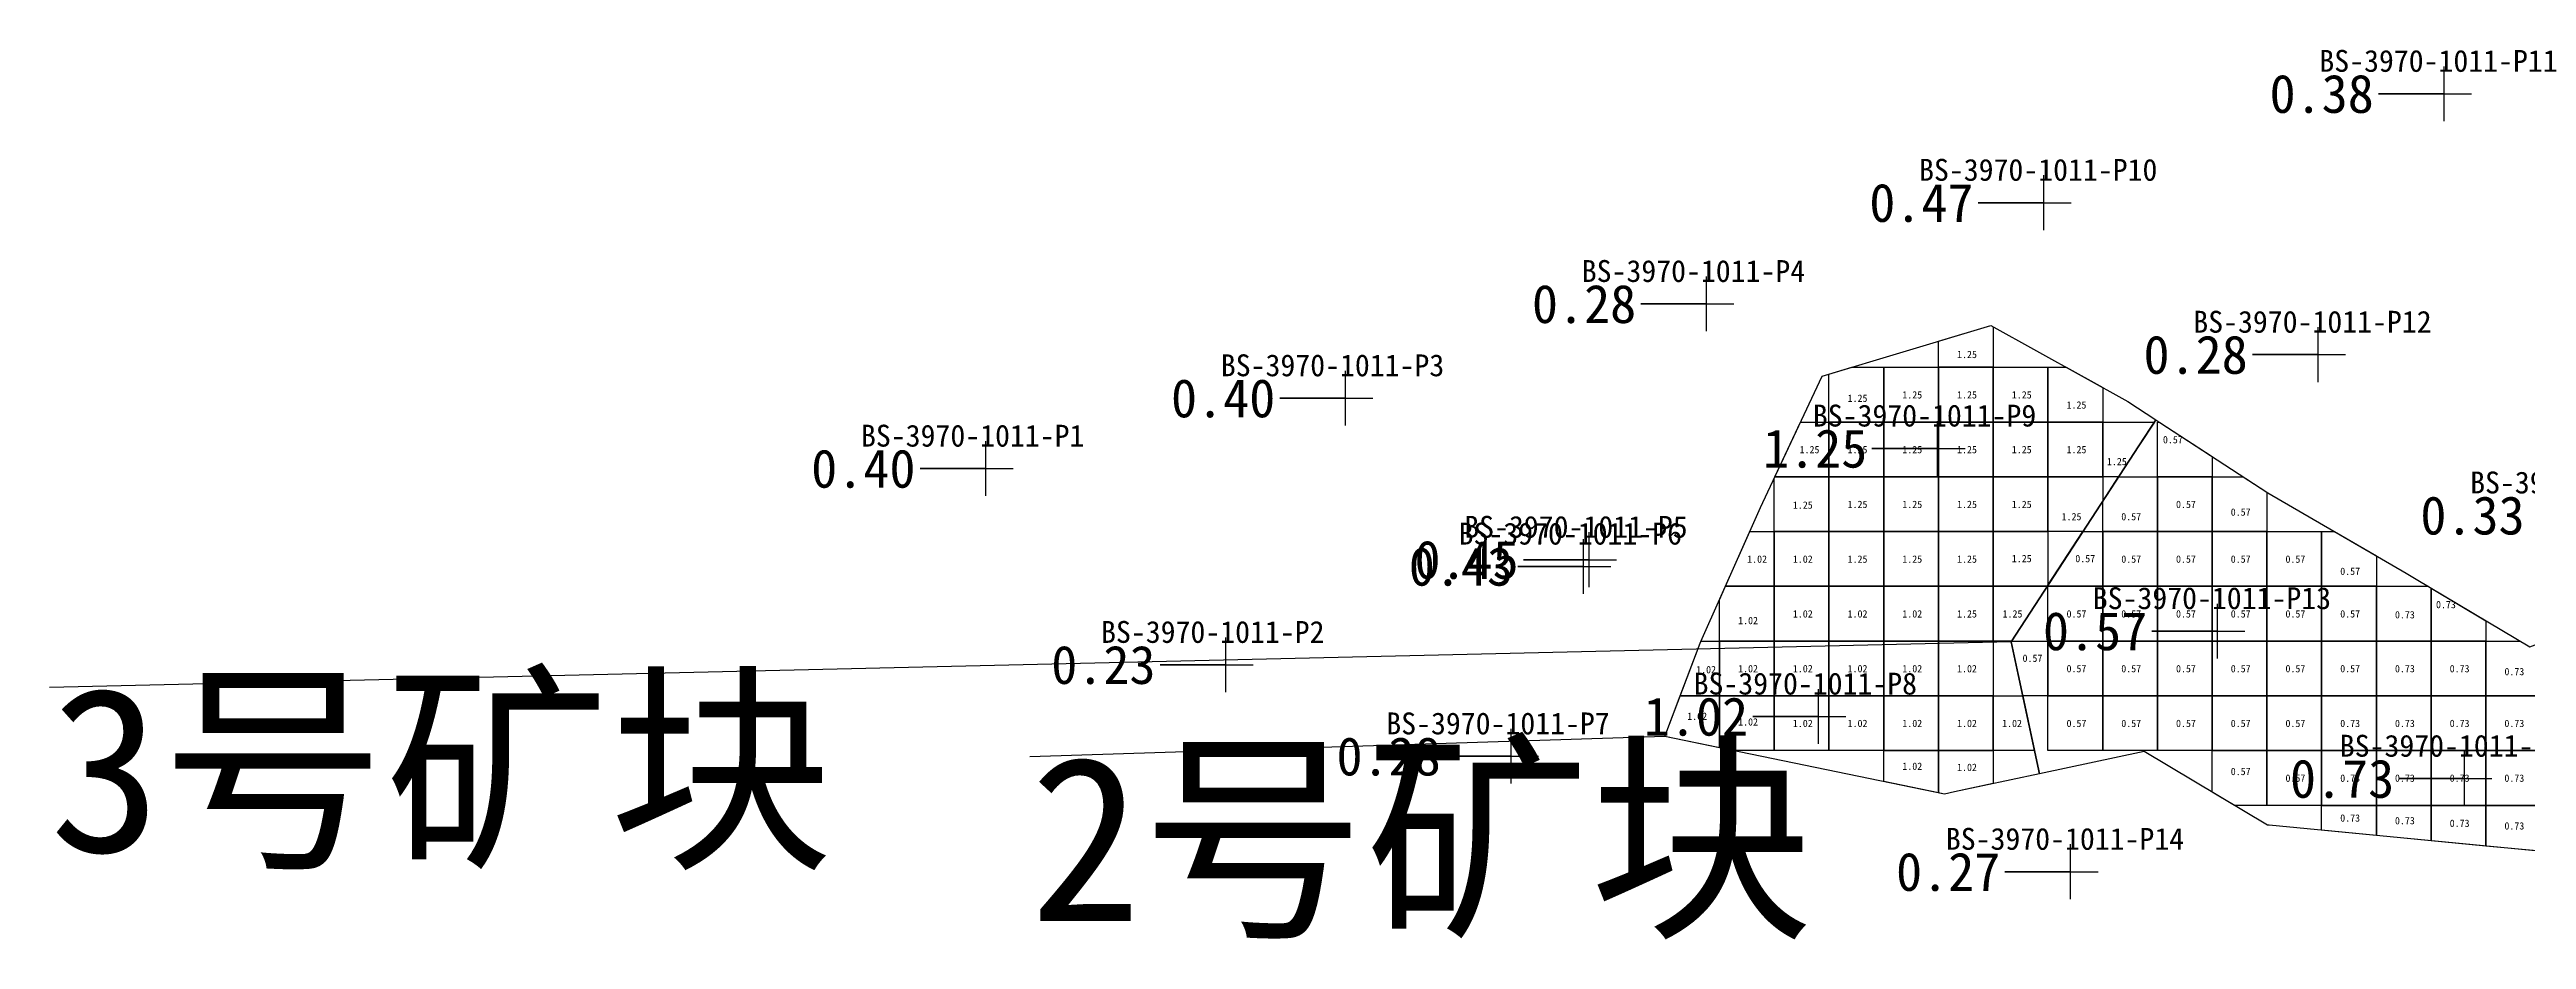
# Model space of a CAD drawing. Header units: metres. Extents: x 469745 to 469922, y 4349766 to 4349817.
# Drawn here: x 469745.21 to 469790.46, y 4349765.55 to 4349781.8 of the extents above; entities that cross this region are included whole.
import ezdxf

# ---------------------------------------------------------------- set-up
doc = ezdxf.new("R2010")
doc.units = ezdxf.units.M
for name, color, linetype in [('0.500-1.000', 4, 'Continuous'), ('1.000-1.500', 5, 'Continuous'), ('点', 7, 'Continuous'), ('爆区方格网', 7, 'Continuous'), ('钻孔', 7, 'Continuous')]:
    doc.layers.add(name, color=color, linetype=linetype)
doc.styles.add('CN_TTF', font='simsunb.ttf')

msp = doc.modelspace()

# ---------------------------------------------------------------- linework, layer by layer
at = {"color": 7}
for p, q in [((469781.048, 4349770.985), (469745.21, 4349770.146)), ((469774.72, 4349769.255), (469763.119, 4349768.882))]:
    msp.add_line(p, q, dxfattribs=at)
at = {"layer": '0.500-1.000', "color": 4, "lineweight": 30}
msp.add_lwpolyline([(469792.394, 4349766.996), (469785.762, 4349767.632), (469785.733, 4349767.634), (469783.478, 4349768.981), (469783.477, 4349768.981), (469781.564, 4349768.572), (469781.176, 4349770.387), (469781.048, 4349770.985), (469783.38, 4349774.561), (469783.38, 4349774.561), (469783.691, 4349775.037), (469783.764, 4349774.99), (469785.737, 4349773.703), (469785.738, 4349773.703), (469788.267, 4349772.235), (469788.267, 4349772.235), (469788.447, 4349772.128), (469790.523, 4349770.888)], dxfattribs=at)
at = {"layer": '1.000-1.500', "color": 5, "lineweight": 30}
msp.add_lwpolyline([(469780.011, 4349768.24), (469779.831, 4349768.202), (469779.831, 4349768.202), (469774.72, 4349769.255), (469775.369, 4349770.959), (469775.38, 4349770.989), (469776.469, 4349773.436), (469776.512, 4349773.526), (469777.594, 4349775.834), (469780.676, 4349776.758), (469783.181, 4349775.37), (469783.181, 4349775.37), (469783.691, 4349775.037), (469783.38, 4349774.561), (469783.38, 4349774.561), (469781.048, 4349770.985), (469781.176, 4349770.387), (469781.564, 4349768.572), (469780.011, 4349768.24)], close=True, dxfattribs=at)
at = {"layer": '点', "color": 138, "true_color": 0x004c4c}
for p, q in [((469788.959, 4349780.492), (469788.959, 4349781.492)), ((469788.459, 4349780.992), (469789.459, 4349780.992)), ((469781.646, 4349778.502), (469781.646, 4349779.502)), ((469781.146, 4349779.002), (469782.146, 4349779.002)), ((469775.483, 4349776.654), (469775.483, 4349777.654)), ((469774.983, 4349777.154), (469775.983, 4349777.154)), ((469786.656, 4349775.727), (469786.656, 4349776.727)), ((469786.156, 4349776.227), (469787.156, 4349776.227)), ((469768.889, 4349774.932), (469768.889, 4349775.932)), ((469768.389, 4349775.432), (469769.389, 4349775.432)), ((469762.315, 4349773.647), (469762.315, 4349774.647)), ((469779.705, 4349774.014), (469779.705, 4349775.014)), ((469779.205, 4349774.514), (469780.205, 4349774.514)), ((469761.815, 4349774.147), (469762.815, 4349774.147)), ((469773.233, 4349771.858), (469773.233, 4349772.858)), ((469773.336, 4349771.982), (469773.336, 4349772.982)), ((469772.733, 4349772.358), (469773.733, 4349772.358)), ((469772.836, 4349772.482), (469773.836, 4349772.482)), ((469784.819, 4349770.679), (469784.819, 4349771.679)), ((469766.701, 4349770.063), (469766.701, 4349771.063)), ((469784.319, 4349771.179), (469785.319, 4349771.179)), ((469766.201, 4349770.563), (469767.201, 4349770.563)), ((469777.527, 4349769.119), (469777.527, 4349770.119)), ((469771.912, 4349768.392), (469771.912, 4349769.392)), ((469777.027, 4349769.619), (469778.027, 4349769.619)), ((469771.412, 4349768.892), (469772.412, 4349768.892)), ((469789.332, 4349767.984), (469789.332, 4349768.984)), ((469788.832, 4349768.484), (469789.832, 4349768.484)), ((469782.135, 4349766.284), (469782.135, 4349767.284)), ((469781.635, 4349766.784), (469782.635, 4349766.784))]:
    msp.add_line(p, q, dxfattribs=at)
at = {"layer": '爆区方格网', "color": 5}
for points in [[(469780.72, 4349775.996), (469779.72, 4349775.996), (469779.72, 4349776.471), (469780.676, 4349776.758), (469780.72, 4349776.733), (469780.72, 4349775.996)], [(469778.72, 4349775.996), (469778.72, 4349774.996), (469777.72, 4349774.996), (469777.72, 4349775.872), (469778.135, 4349775.996), (469778.72, 4349775.996)], [(469778.72, 4349774.996), (469778.72, 4349775.996), (469779.72, 4349775.996), (469779.72, 4349774.996), (469778.72, 4349774.996)], [(469779.72, 4349774.996), (469779.72, 4349775.996), (469780.72, 4349775.996), (469780.72, 4349774.996), (469779.72, 4349774.996)], [(469780.72, 4349774.996), (469780.72, 4349775.996), (469781.72, 4349775.996), (469781.72, 4349774.996), (469780.72, 4349774.996)], [(469782.72, 4349774.996), (469781.72, 4349774.996), (469781.72, 4349775.996), (469782.051, 4349775.996), (469782.72, 4349775.625), (469782.72, 4349774.996)], [(469777.72, 4349774.996), (469777.72, 4349773.996), (469776.732, 4349773.996), (469777.201, 4349774.996), (469777.72, 4349774.996)], [(469777.72, 4349773.996), (469777.72, 4349774.996), (469778.72, 4349774.996), (469778.72, 4349773.996), (469777.72, 4349773.996)], [(469778.72, 4349773.996), (469778.72, 4349774.996), (469779.72, 4349774.996), (469779.72, 4349773.996), (469778.72, 4349773.996)], [(469779.72, 4349773.996), (469779.72, 4349774.996), (469780.72, 4349774.996), (469780.72, 4349773.996), (469779.72, 4349773.996)], [(469780.72, 4349773.996), (469780.72, 4349774.996), (469781.72, 4349774.996), (469781.72, 4349773.996), (469780.72, 4349773.996)], [(469781.72, 4349773.996), (469781.72, 4349774.996), (469782.72, 4349774.996), (469782.72, 4349773.996), (469781.72, 4349773.996)], [(469782.72, 4349773.996), (469782.72, 4349774.996), (469783.664, 4349774.996), (469783.38, 4349774.561), (469783.38, 4349774.561), (469783.012, 4349773.996), (469782.72, 4349773.996)], [(469777.72, 4349773.996), (469777.72, 4349772.996), (469776.72, 4349772.996), (469776.72, 4349773.97), (469776.732, 4349773.996), (469777.72, 4349773.996)], [(469777.72, 4349772.996), (469777.72, 4349773.996), (469778.72, 4349773.996), (469778.72, 4349772.996), (469777.72, 4349772.996)], [(469778.72, 4349772.996), (469778.72, 4349773.996), (469779.72, 4349773.996), (469779.72, 4349772.996), (469778.72, 4349772.996)], [(469779.72, 4349772.996), (469779.72, 4349773.996), (469780.72, 4349773.996), (469780.72, 4349772.996), (469779.72, 4349772.996)], [(469780.72, 4349772.996), (469780.72, 4349773.996), (469781.72, 4349773.996), (469781.72, 4349772.996), (469780.72, 4349772.996)], [(469781.72, 4349772.996), (469781.72, 4349773.996), (469782.72, 4349773.996), (469782.72, 4349773.548), (469782.36, 4349772.996), (469781.72, 4349772.996)], [(469776.72, 4349772.996), (469776.72, 4349771.996), (469775.829, 4349771.996), (469776.273, 4349772.996), (469776.72, 4349772.996)], [(469776.72, 4349771.996), (469776.72, 4349772.996), (469777.72, 4349772.996), (469777.72, 4349771.996), (469776.72, 4349771.996)], [(469777.72, 4349771.996), (469777.72, 4349772.996), (469778.72, 4349772.996), (469778.72, 4349771.996), (469777.72, 4349771.996)], [(469778.72, 4349771.996), (469778.72, 4349772.996), (469779.72, 4349772.996), (469779.72, 4349771.996), (469778.72, 4349771.996)], [(469779.72, 4349771.996), (469779.72, 4349772.996), (469780.72, 4349772.996), (469780.72, 4349771.996), (469779.72, 4349771.996)], [(469780.72, 4349771.996), (469780.72, 4349772.996), (469781.72, 4349772.996), (469781.72, 4349772.015), (469781.707, 4349771.996), (469780.72, 4349771.996)], [(469776.72, 4349771.996), (469776.72, 4349770.996), (469775.72, 4349770.996), (469775.72, 4349771.751), (469775.829, 4349771.996), (469776.72, 4349771.996)], [(469776.72, 4349770.996), (469776.72, 4349771.996), (469777.72, 4349771.996), (469777.72, 4349770.996), (469776.72, 4349770.996)], [(469777.72, 4349770.996), (469777.72, 4349771.996), (469778.72, 4349771.996), (469778.72, 4349770.996), (469777.72, 4349770.996)], [(469778.72, 4349770.996), (469778.72, 4349771.996), (469779.72, 4349771.996), (469779.72, 4349770.996), (469778.72, 4349770.996)], [(469779.72, 4349770.996), (469779.72, 4349771.996), (469780.72, 4349771.996), (469780.72, 4349770.996), (469779.72, 4349770.996)], [(469780.72, 4349770.996), (469780.72, 4349771.996), (469781.707, 4349771.996), (469781.055, 4349770.996), (469780.72, 4349770.996)], [(469775.72, 4349770.996), (469775.72, 4349769.996), (469775.002, 4349769.996), (469775.369, 4349770.959), (469775.38, 4349770.989), (469775.384, 4349770.996), (469775.72, 4349770.996)], [(469775.72, 4349769.996), (469775.72, 4349770.996), (469776.72, 4349770.996), (469776.72, 4349769.996), (469775.72, 4349769.996)], [(469776.72, 4349769.996), (469776.72, 4349770.996), (469777.72, 4349770.996), (469777.72, 4349769.996), (469776.72, 4349769.996)], [(469777.72, 4349769.996), (469777.72, 4349770.996), (469778.72, 4349770.996), (469778.72, 4349769.996), (469777.72, 4349769.996)], [(469778.72, 4349769.996), (469778.72, 4349770.996), (469779.72, 4349770.996), (469779.72, 4349769.996), (469778.72, 4349769.996)], [(469779.72, 4349769.996), (469779.72, 4349770.996), (469780.72, 4349770.996), (469780.72, 4349769.996), (469779.72, 4349769.996)], [(469775.72, 4349769.996), (469775.72, 4349769.049), (469774.72, 4349769.255), (469775.002, 4349769.996), (469775.72, 4349769.996)], [(469775.72, 4349769.996), (469776.72, 4349769.996), (469776.72, 4349768.996), (469775.977, 4349768.996), (469775.72, 4349769.049), (469775.72, 4349769.996)], [(469776.72, 4349768.996), (469776.72, 4349769.996), (469777.72, 4349769.996), (469777.72, 4349768.996), (469776.72, 4349768.996)], [(469777.72, 4349768.996), (469777.72, 4349769.996), (469778.72, 4349769.996), (469778.72, 4349768.996), (469777.72, 4349768.996)], [(469778.72, 4349768.996), (469778.72, 4349769.996), (469779.72, 4349769.996), (469779.72, 4349768.996), (469778.72, 4349768.996)], [(469779.72, 4349768.996), (469779.72, 4349769.996), (469780.72, 4349769.996), (469780.72, 4349768.996), (469779.72, 4349768.996)], [(469780.72, 4349768.996), (469780.72, 4349769.996), (469781.259, 4349769.996), (469781.473, 4349768.996), (469780.72, 4349768.996)], [(469778.72, 4349768.996), (469779.72, 4349768.996), (469779.72, 4349768.225), (469778.72, 4349768.431), (469778.72, 4349768.996)], [(469779.72, 4349768.996), (469780.72, 4349768.996), (469780.72, 4349768.392), (469780.011, 4349768.24), (469779.831, 4349768.202), (469779.831, 4349768.202), (469779.72, 4349768.225), (469779.72, 4349768.996)]]:
    msp.add_lwpolyline(points, close=True, dxfattribs=at)
at = {"layer": '爆区方格网', "color": 4}
for points in [[(469784.72, 4349773.996), (469783.72, 4349773.996), (469783.72, 4349774.996), (469783.754, 4349774.996), (469783.764, 4349774.99), (469784.72, 4349774.367), (469784.72, 4349773.996)], [(469783.72, 4349773.996), (469783.72, 4349772.996), (469782.72, 4349772.996), (469782.72, 4349773.548), (469783.012, 4349773.996), (469783.72, 4349773.996)], [(469783.72, 4349772.996), (469783.72, 4349773.996), (469784.72, 4349773.996), (469784.72, 4349772.996), (469783.72, 4349772.996)], [(469785.72, 4349772.996), (469784.72, 4349772.996), (469784.72, 4349773.996), (469785.288, 4349773.996), (469785.72, 4349773.714), (469785.72, 4349772.996)], [(469782.72, 4349772.996), (469782.72, 4349771.996), (469781.72, 4349771.996), (469781.72, 4349772.015), (469782.36, 4349772.996), (469782.72, 4349772.996)], [(469782.72, 4349771.996), (469782.72, 4349772.996), (469783.72, 4349772.996), (469783.72, 4349771.996), (469782.72, 4349771.996)], [(469783.72, 4349771.996), (469783.72, 4349772.996), (469784.72, 4349772.996), (469784.72, 4349771.996), (469783.72, 4349771.996)], [(469784.72, 4349771.996), (469784.72, 4349772.996), (469785.72, 4349772.996), (469785.72, 4349771.996), (469784.72, 4349771.996)], [(469785.72, 4349771.996), (469785.72, 4349772.996), (469786.72, 4349772.996), (469786.72, 4349771.996), (469785.72, 4349771.996)], [(469787.72, 4349771.996), (469786.72, 4349771.996), (469786.72, 4349772.996), (469786.955, 4349772.996), (469787.72, 4349772.553), (469787.72, 4349771.996)], [(469781.72, 4349770.996), (469781.72, 4349771.996), (469782.72, 4349771.996), (469782.72, 4349770.996), (469781.72, 4349770.996)], [(469782.72, 4349770.996), (469782.72, 4349771.996), (469783.72, 4349771.996), (469783.72, 4349770.996), (469782.72, 4349770.996)], [(469783.72, 4349770.996), (469783.72, 4349771.996), (469784.72, 4349771.996), (469784.72, 4349770.996), (469783.72, 4349770.996)], [(469784.72, 4349770.996), (469784.72, 4349771.996), (469785.72, 4349771.996), (469785.72, 4349770.996), (469784.72, 4349770.996)], [(469785.72, 4349770.996), (469785.72, 4349771.996), (469786.72, 4349771.996), (469786.72, 4349770.996), (469785.72, 4349770.996)], [(469786.72, 4349770.996), (469786.72, 4349771.996), (469787.72, 4349771.996), (469787.72, 4349770.996), (469786.72, 4349770.996)], [(469788.72, 4349770.996), (469787.72, 4349770.996), (469787.72, 4349771.996), (469788.667, 4349771.996), (469788.72, 4349771.965), (469788.72, 4349770.996)], [(469789.72, 4349770.996), (469788.72, 4349770.996), (469788.72, 4349771.965), (469789.72, 4349771.368), (469789.72, 4349770.996)], [(469781.72, 4349770.996), (469781.72, 4349769.996), (469781.259, 4349769.996), (469781.176, 4349770.387), (469781.048, 4349770.985), (469781.055, 4349770.996), (469781.72, 4349770.996)], [(469781.72, 4349769.996), (469781.72, 4349770.996), (469782.72, 4349770.996), (469782.72, 4349769.996), (469781.72, 4349769.996)], [(469782.72, 4349769.996), (469782.72, 4349770.996), (469783.72, 4349770.996), (469783.72, 4349769.996), (469782.72, 4349769.996)], [(469783.72, 4349769.996), (469783.72, 4349770.996), (469784.72, 4349770.996), (469784.72, 4349769.996), (469783.72, 4349769.996)], [(469784.72, 4349769.996), (469784.72, 4349770.996), (469785.72, 4349770.996), (469785.72, 4349769.996), (469784.72, 4349769.996)], [(469785.72, 4349769.996), (469785.72, 4349770.996), (469786.72, 4349770.996), (469786.72, 4349769.996), (469785.72, 4349769.996)], [(469786.72, 4349769.996), (469786.72, 4349770.996), (469787.72, 4349770.996), (469787.72, 4349769.996), (469786.72, 4349769.996)], [(469787.72, 4349769.996), (469787.72, 4349770.996), (469788.72, 4349770.996), (469788.72, 4349769.996), (469787.72, 4349769.996)], [(469788.72, 4349769.996), (469788.72, 4349770.996), (469789.72, 4349770.996), (469789.72, 4349769.996), (469788.72, 4349769.996)], [(469790.72, 4349769.996), (469789.72, 4349769.996), (469789.72, 4349770.996), (469790.342, 4349770.996), (469790.523, 4349770.888), (469790.72, 4349770.961), (469790.72, 4349769.996)], [(469781.72, 4349768.996), (469781.72, 4349769.996), (469782.72, 4349769.996), (469782.72, 4349768.996), (469781.72, 4349768.996)], [(469782.72, 4349768.996), (469782.72, 4349769.996), (469783.72, 4349769.996), (469783.72, 4349768.996), (469782.72, 4349768.996)], [(469783.72, 4349768.996), (469783.72, 4349769.996), (469784.72, 4349769.996), (469784.72, 4349768.996), (469783.72, 4349768.996)], [(469784.72, 4349768.996), (469784.72, 4349769.996), (469785.72, 4349769.996), (469785.72, 4349768.996), (469784.72, 4349768.996)], [(469785.72, 4349768.996), (469785.72, 4349769.996), (469786.72, 4349769.996), (469786.72, 4349768.996), (469785.72, 4349768.996)], [(469786.72, 4349768.996), (469786.72, 4349769.996), (469787.72, 4349769.996), (469787.72, 4349768.996), (469786.72, 4349768.996)], [(469787.72, 4349768.996), (469787.72, 4349769.996), (469788.72, 4349769.996), (469788.72, 4349768.996), (469787.72, 4349768.996)], [(469788.72, 4349768.996), (469788.72, 4349769.996), (469789.72, 4349769.996), (469789.72, 4349768.996), (469788.72, 4349768.996)], [(469789.72, 4349768.996), (469789.72, 4349769.996), (469790.72, 4349769.996), (469790.72, 4349768.996), (469789.72, 4349768.996)], [(469784.72, 4349768.996), (469785.72, 4349768.996), (469785.72, 4349767.996), (469785.127, 4349767.996), (469784.72, 4349768.239), (469784.72, 4349768.996)], [(469785.72, 4349767.996), (469785.72, 4349768.996), (469786.72, 4349768.996), (469786.72, 4349767.996), (469785.72, 4349767.996)], [(469786.72, 4349767.996), (469786.72, 4349768.996), (469787.72, 4349768.996), (469787.72, 4349767.996), (469786.72, 4349767.996)], [(469787.72, 4349767.996), (469787.72, 4349768.996), (469788.72, 4349768.996), (469788.72, 4349767.996), (469787.72, 4349767.996)], [(469788.72, 4349767.996), (469788.72, 4349768.996), (469789.72, 4349768.996), (469789.72, 4349767.996), (469788.72, 4349767.996)], [(469789.72, 4349767.996), (469789.72, 4349768.996), (469790.72, 4349768.996), (469790.72, 4349767.996), (469789.72, 4349767.996)], [(469786.72, 4349767.996), (469787.72, 4349767.996), (469787.72, 4349767.444), (469786.72, 4349767.54), (469786.72, 4349767.996)], [(469787.72, 4349767.996), (469788.72, 4349767.996), (469788.72, 4349767.348), (469787.72, 4349767.444), (469787.72, 4349767.996)], [(469788.72, 4349767.996), (469789.72, 4349767.996), (469789.72, 4349767.252), (469788.72, 4349767.348), (469788.72, 4349767.996)], [(469789.72, 4349767.996), (469790.72, 4349767.996), (469790.72, 4349767.156), (469789.72, 4349767.252), (469789.72, 4349767.996)]]:
    msp.add_lwpolyline(points, close=True, dxfattribs=at)
at = {"layer": '钻孔', "color": 8, "lineweight": 35}
for p, q in [((469788.959, 4349780.992), (469787.759, 4349780.992)), ((469781.646, 4349779.002), (469780.446, 4349779.002)), ((469775.483, 4349777.154), (469774.283, 4349777.154)), ((469786.656, 4349776.227), (469785.456, 4349776.227)), ((469768.889, 4349775.432), (469767.689, 4349775.432)), ((469762.315, 4349774.147), (469761.115, 4349774.147)), ((469773.233, 4349772.358), (469772.033, 4349772.358)), ((469773.336, 4349772.482), (469772.136, 4349772.482)), ((469766.701, 4349770.563), (469765.501, 4349770.563)), ((469771.912, 4349768.892), (469770.712, 4349768.892)), ((469782.135, 4349766.784), (469780.935, 4349766.784))]:
    msp.add_line(p, q, dxfattribs=at)
at = {"layer": '钻孔', "color": 5, "lineweight": 35}
for p, q in [((469779.705, 4349774.514), (469778.505, 4349774.514)), ((469777.527, 4349769.619), (469776.327, 4349769.619))]:
    msp.add_line(p, q, dxfattribs=at)
at = {"layer": '钻孔', "color": 4, "lineweight": 35}
for p, q in [((469784.819, 4349771.179), (469783.619, 4349771.179)), ((469789.332, 4349768.484), (469788.132, 4349768.484))]:
    msp.add_line(p, q, dxfattribs=at)

# ---------------------------------------------------------------- texts
at = {"color": 5, "style": 'CN_TTF'}
for s, p in [('1.25', (469780.06, 4349776.164)), ('1.25', (469779.06, 4349775.426)), ('1.25', (469780.06, 4349775.426)), ('1.25', (469781.06, 4349775.426)), ('1.25', (469778.06, 4349775.364)), ('1.25', (469782.06, 4349775.241)), ('1.25', (469777.183, 4349774.426)), ('1.25', (469778.06, 4349774.426)), ('1.25', (469779.06, 4349774.426)), ('1.25', (469780.06, 4349774.426)), ('1.25', (469781.06, 4349774.426)), ('1.25', (469782.06, 4349774.426)), ('1.25', (469782.798, 4349774.208)), ('1.25', (469777.06, 4349773.413)), ('1.25', (469778.06, 4349773.426)), ('1.25', (469779.06, 4349773.426)), ('1.25', (469780.06, 4349773.426)), ('1.25', (469781.06, 4349773.426)), ('1.25', (469781.97, 4349773.202)), ('1.02', (469776.225, 4349772.426)), ('1.02', (469777.06, 4349772.426)), ('1.25', (469778.06, 4349772.426)), ('1.25', (469779.06, 4349772.426)), ('1.25', (469780.06, 4349772.426)), ('1.25', (469781.06, 4349772.436)), ('1.02', (469777.06, 4349771.426)), ('1.02', (469778.06, 4349771.426)), ('1.02', (469779.06, 4349771.426)), ('1.25', (469780.06, 4349771.426)), ('1.25', (469780.891, 4349771.426)), ('1.02', (469776.06, 4349771.304)), ('1.02', (469776.06, 4349770.426)), ('1.02', (469777.06, 4349770.426)), ('1.02', (469778.06, 4349770.426)), ('1.02', (469779.06, 4349770.426)), ('1.02', (469780.06, 4349770.426)), ('1.02', (469775.293, 4349770.408)), ('1.02', (469775.13, 4349769.556)), ('1.02', (469776.06, 4349769.453)), ('1.02', (469777.06, 4349769.426)), ('1.02', (469778.06, 4349769.426)), ('1.02', (469779.06, 4349769.426)), ('1.02', (469780.06, 4349769.426)), ('1.02', (469780.883, 4349769.426)), ('1.02', (469779.06, 4349768.643)), ('1.02', (469780.06, 4349768.624))]:
    msp.add_text(s, height=0.1333, dxfattribs=at).set_placement(p)
at = {"color": 4, "style": 'CN_TTF'}
for s, p in [('0.57', (469783.821, 4349774.608)), ('0.57', (469783.06, 4349773.202)), ('0.57', (469784.06, 4349773.426)), ('0.57', (469785.06, 4349773.285)), ('0.57', (469782.22, 4349772.436)), ('0.57', (469783.06, 4349772.426)), ('0.57', (469784.06, 4349772.426)), ('0.57', (469785.06, 4349772.426)), ('0.57', (469786.06, 4349772.426)), ('0.57', (469787.06, 4349772.204)), ('0.57', (469782.06, 4349771.426)), ('0.57', (469783.06, 4349771.426)), ('0.57', (469784.06, 4349771.426)), ('0.57', (469785.06, 4349771.426)), ('0.57', (469786.06, 4349771.426)), ('0.57', (469787.06, 4349771.426)), ('0.73', (469788.06, 4349771.41)), ('0.73', (469788.81, 4349771.596)), ('0.57', (469781.256, 4349770.616)), ('0.57', (469782.06, 4349770.426)), ('0.57', (469783.06, 4349770.426)), ('0.57', (469784.06, 4349770.426)), ('0.57', (469785.06, 4349770.426)), ('0.57', (469786.06, 4349770.426)), ('0.57', (469787.06, 4349770.426)), ('0.73', (469788.06, 4349770.426)), ('0.73', (469789.06, 4349770.426)), ('0.73', (469790.06, 4349770.372)), ('0.57', (469782.06, 4349769.426)), ('0.57', (469783.06, 4349769.426)), ('0.57', (469784.06, 4349769.426)), ('0.57', (469785.06, 4349769.426)), ('0.57', (469786.06, 4349769.426)), ('0.73', (469787.06, 4349769.426)), ('0.73', (469788.06, 4349769.426)), ('0.73', (469789.06, 4349769.426)), ('0.73', (469790.06, 4349769.426)), ('0.57', (469785.06, 4349768.548)), ('0.57', (469786.06, 4349768.426)), ('0.73', (469787.06, 4349768.426)), ('0.73', (469788.06, 4349768.426)), ('0.73', (469789.06, 4349768.426)), ('0.73', (469790.06, 4349768.426)), ('0.73', (469787.06, 4349767.698)), ('0.73', (469788.06, 4349767.65)), ('0.73', (469789.06, 4349767.602)), ('0.73', (469790.06, 4349767.554))]:
    msp.add_text(s, height=0.1333, dxfattribs=at).set_placement(p)
at = {"char_height": 3, "attachment_point": 1, "style": 'CN_TTF'}
for s, insert in [('3号矿块', (469745.21, 4349770.146)), ('2号矿块', (469763.119, 4349768.882))]:
    msp.add_mtext(s, dxfattribs=dict(at, insert=insert))
at = {"layer": '钻孔', "color": 138, "true_color": 0x004c4c, "style": 'CN_TTF'}
for s, p in [('BS-3970-1011-P11', (469786.679, 4349781.392)), ('BS-3970-1011-P10', (469779.366, 4349779.402)), ('BS-3970-1011-P4', (469773.203, 4349777.554)), ('BS-3970-1011-P12', (469784.376, 4349776.627)), ('BS-3970-1011-P3', (469766.609, 4349775.832)), ('BS-3970-1011-P9', (469777.425, 4349774.914)), ('BS-3970-1011-P1', (469760.035, 4349774.547)), ('BS-3970-1011-P17', (469789.434, 4349773.692)), ('BS-3970-1011-P5', (469771.056, 4349772.882)), ('BS-3970-1011-P6', (469770.953, 4349772.758)), ('BS-3970-1011-P13', (469782.539, 4349771.579)), ('BS-3970-1011-P2', (469764.421, 4349770.963)), ('BS-3970-1011-P8', (469775.247, 4349770.019)), ('BS-3970-1011-P7', (469769.632, 4349769.292)), ('BS-3970-1011-P15', (469787.052, 4349768.884)), ('BS-3970-1011-P14', (469779.855, 4349767.184))]:
    msp.add_text(s, height=0.4, dxfattribs=at).set_placement(p)
at = {"layer": '钻孔', "color": 8, "style": 'CN_TTF'}
for s, p in [('0.38', (469785.769, 4349780.642)), ('0.47', (469778.456, 4349778.652)), ('0.28', (469772.293, 4349776.804)), ('0.28', (469783.466, 4349775.877)), ('0.40', (469765.699, 4349775.082)), ('0.40', (469759.125, 4349773.797)), ('0.33', (469788.524, 4349772.942)), ('0.45', (469770.146, 4349772.132)), ('0.43', (469770.043, 4349772.008)), ('0.23', (469763.511, 4349770.213)), ('0.28', (469768.722, 4349768.542)), ('0.27', (469778.945, 4349766.434))]:
    msp.add_text(s, height=0.7, dxfattribs=at).set_placement(p)
at = {"layer": '钻孔', "color": 5, "style": 'CN_TTF'}
for s, p in [('1.25', (469776.515, 4349774.164)), ('1.02', (469774.337, 4349769.269))]:
    msp.add_text(s, height=0.7, dxfattribs=at).set_placement(p)
at = {"layer": '钻孔', "color": 4, "style": 'CN_TTF'}
for s, p in [('0.57', (469781.629, 4349770.829)), ('0.73', (469786.142, 4349768.134))]:
    msp.add_text(s, height=0.7, dxfattribs=at).set_placement(p)

doc.saveas('drawing.dxf')
